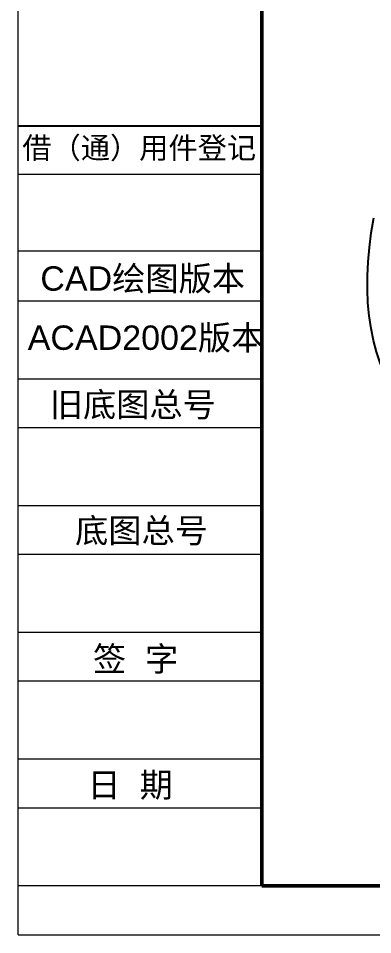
# Model space of a CAD drawing. Header units: millimetres. Extents: x 2522 to 3192, y 1532 to 1650.
# Drawn here: x 2841.35 to 2853, y 1531.61 to 1561.71 of the extents above; entities that cross this region are included whole.
import ezdxf

# ---------------------------------------------------------------- set-up
doc = ezdxf.new("R2010")
doc.units = ezdxf.units.MM
for name, color, linetype, lineweight in [('实线', 7, 'Continuous', 25), ('引导线', 6, 'Continuous', 9), ('文本', 3, 'Continuous', 15), ('粗实线', 9, 'Continuous', 50)]:
    doc.layers.add(name, color=color, linetype=linetype, lineweight=lineweight)
doc.styles.get("Standard").update_dxf_attribs({"font": 'arial.ttf'})

msp = doc.modelspace()

# ---------------------------------------------------------------- linework, layer by layer
at = {"color": 7, "linetype": 'Continuous', "lineweight": 25, "flags": 128}
msp.add_lwpolyline([(2854.9257, 1548.2366), (2854.8622, 1548.276), (2854.6006, 1548.4595), (2854.3547, 1548.6675), (2854.125, 1548.8995), (2853.9123, 1549.1546), (2853.7171, 1549.4323), (2853.54, 1549.7318), (2853.3815, 1550.0522), (2853.242, 1550.3926), (2853.1219, 1550.7522), (2853.0215, 1551.1298), (2852.9411, 1551.5246), (2852.881, 1551.9352), (2852.8413, 1552.3607), (2852.8221, 1552.7998), (2852.8234, 1553.2514), (2852.8453, 1553.7141), (2852.8878, 1554.1867), (2852.9506, 1554.6678), (2853.0336, 1555.1562)], dxfattribs=at)
at = {"layer": '实线'}
for p, q in [((2841.3546, 1558.1743), (2849.3546, 1558.1743)), ((2849.3546, 1533.2143), (2849.3546, 1551.1343)), ((2849.3546, 1551.1343), (2849.3546, 1533.2143))]:
    msp.add_line(p, q, dxfattribs=at)
at = {"layer": '引导线'}
for p, q in [((2841.3546, 1531.6143), (2841.3546, 1626.6543)), ((2849.3546, 1556.5743), (2841.3546, 1556.5743)), ((2849.3546, 1554.0657), (2841.3546, 1554.0657)), ((2849.3546, 1552.4143), (2841.3546, 1552.4143)), ((2849.3546, 1549.8543), (2841.3546, 1549.8543)), ((2849.3546, 1548.2543), (2841.3546, 1548.2543)), ((2849.3546, 1545.6943), (2841.3546, 1545.6943)), ((2849.3546, 1544.0943), (2841.3546, 1544.0943)), ((2849.3546, 1541.5343), (2841.3546, 1541.5343)), ((2849.3546, 1539.9343), (2841.3546, 1539.9343)), ((2849.3546, 1537.3743), (2841.3546, 1537.3743)), ((2849.3546, 1535.7743), (2841.3546, 1535.7743)), ((2849.3546, 1533.2143), (2841.3546, 1533.2143)), ((2841.3546, 1531.6143), (2975.7546, 1531.6143))]:
    msp.add_line(p, q, dxfattribs=at)
at = {"layer": '粗实线'}
for q in [(2849.3546, 1625.0543), (2974.1546, 1533.2143)]:
    msp.add_line((2849.3546, 1533.2143), q, dxfattribs=at)

# ---------------------------------------------------------------- texts
at = {"layer": '文本', "ltscale": 0.2, "attachment_point": 5}
for s, insert, char_height, width in [('借（通）用件登记', (2845.3265, 1557.4082), 0.704, 16.361152), ('CAD绘图版本', (2845.4402, 1553.1167), 0.8, 24.255046), ('ACAD2002版本', (2845.5499, 1551.1739), 0.8, 18.723046), ('旧底图总号', (2845.117, 1548.9775), 0.8, 21.180297), ('底图总号', (2845.4028, 1544.8391), 0.8, 4.643712), ('签  字', (2845.2075, 1540.6277), 0.8, 4.643712), ('日  期', (2845.0288, 1536.4877), 0.8, 4.643712)]:
    msp.add_mtext(s, dxfattribs=dict(at, insert=insert, char_height=char_height, width=width))

doc.saveas('drawing.dxf')
